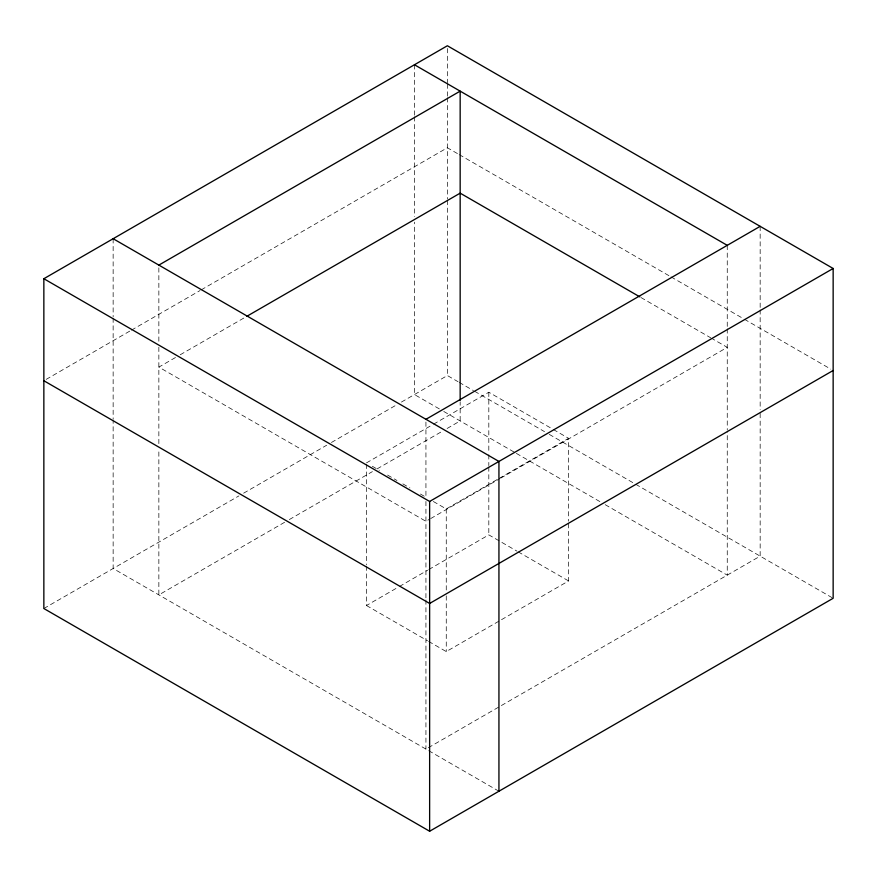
<?xml version="1.0" encoding="UTF-8"?>
<svg xmlns="http://www.w3.org/2000/svg" width="877" height="877" viewBox="0 0 877 877"><rect width="100%" height="100%" fill="white"/><g stroke="black" fill="none" stroke-linecap="round" stroke-linejoin="round"><path stroke-width="0.66" stroke-dasharray="4.38 3.29" d="M46.218 379.357L130.234 330.848M131.418 330.169L200.055 290.55M201.228 289.859L447.369 147.764L458.013 153.903M175.466 357.52L158.858 367.112L425.937 521.311L429.5 519.25M180.213 354.779L245.45 317.112M43.85 608.517L238.895 495.911M243.631 493.17L326.672 445.231M331.418 442.49L396.667 404.823M401.414 402.083L447.369 375.542L458.024 381.703M366.476 462.881L432.35 424.852M433.523 424.172L488.818 392.249L552.17 428.831M284.597 522.297L158.858 594.902L158.858 449.846M289.344 519.557L372.385 471.618M377.132 468.877L442.37 431.21M447.117 428.469L460.162 420.938L460.162 401.776M433.348 501.491L446.261 508.945L498.015 479.061M499.199 478.382L568.603 438.314L568.603 521.168M430.684 518.57L499.484 478.842M500.679 478.162L727.252 347.347L711.894 338.478M366.476 566.114L366.476 605.514L398.235 587.173M399.408 586.494L427.647 570.193M428.82 569.513L488.818 534.882L516.97 551.14M428.656 641.416L446.261 651.578L500.372 620.335M501.545 619.655L568.603 580.947L568.603 522.528M428.316 747.73L760.162 556.139L760.162 411.083M459.197 154.593L669.842 276.2M671.026 276.891L743.214 318.559M744.398 319.25L830.782 369.118M640.977 297.544L710.71 337.798M553.343 429.5L568.603 438.314M459.208 382.383L473.427 390.594M474.621 391.285L544.518 431.637M549.265 434.378L634.564 483.633M635.748 484.312L833.15 598.278M439.344 408.912L414.459 394.551L414.459 222.122M443.762 411.466L515.172 452.685M516.356 453.376L600.471 501.94M605.218 504.681L727.252 575.137L727.252 431.451M372.341 466.268L379.379 470.335M387.59 475.071L396.974 480.497M402.85 483.874L409.888 487.941M420.445 494.036L425.137 496.755M518.143 551.819L568.603 580.947M366.476 605.514L427.483 640.736M498.936 791.24L113.144 568.504L113.144 420.719M760.162 226.343L760.162 308.452M760.162 309.822L760.162 409.712M727.252 245.341L727.252 327.45M727.252 328.82L727.252 430.081M488.818 392.249L488.818 453.376M488.818 454.735L488.818 465.599M488.818 466.959L488.818 534.882M447.369 48.487L447.369 82.701M447.369 84.071L447.369 96.382M447.369 97.753L447.369 199.024M447.369 200.384L447.369 375.542M446.261 508.945L446.261 590.451M446.261 595.878L446.261 651.578M425.937 422.045L425.937 495.933M425.937 501.414L425.937 598.574M425.937 599.934L425.937 749.101M414.459 64.755L414.459 115.38M414.459 116.751L414.459 216.652M366.476 464.24L366.476 564.755M158.858 267.836L158.858 341.734M158.858 347.204L158.858 444.365M113.144 238.708L113.144 316.718M113.144 318.088L113.144 419.349"/><path stroke-width="1.32" d="M43.85 278.722L447.369 45.757L833.15 268.483L833.15 598.278L429.631 831.243L43.85 608.517L43.85 278.722L429.631 501.458L833.15 268.483M158.858 265.106L460.162 91.142L460.162 400.405M246.634 316.422L460.162 193.148L639.804 296.854M425.937 419.305L760.162 226.343M833.15 370.489L429.631 603.453L43.85 380.728M414.459 64.755L727.252 245.341M113.144 238.708L498.936 461.445L498.936 791.24M429.631 501.458L429.631 831.243"/></g></svg>
